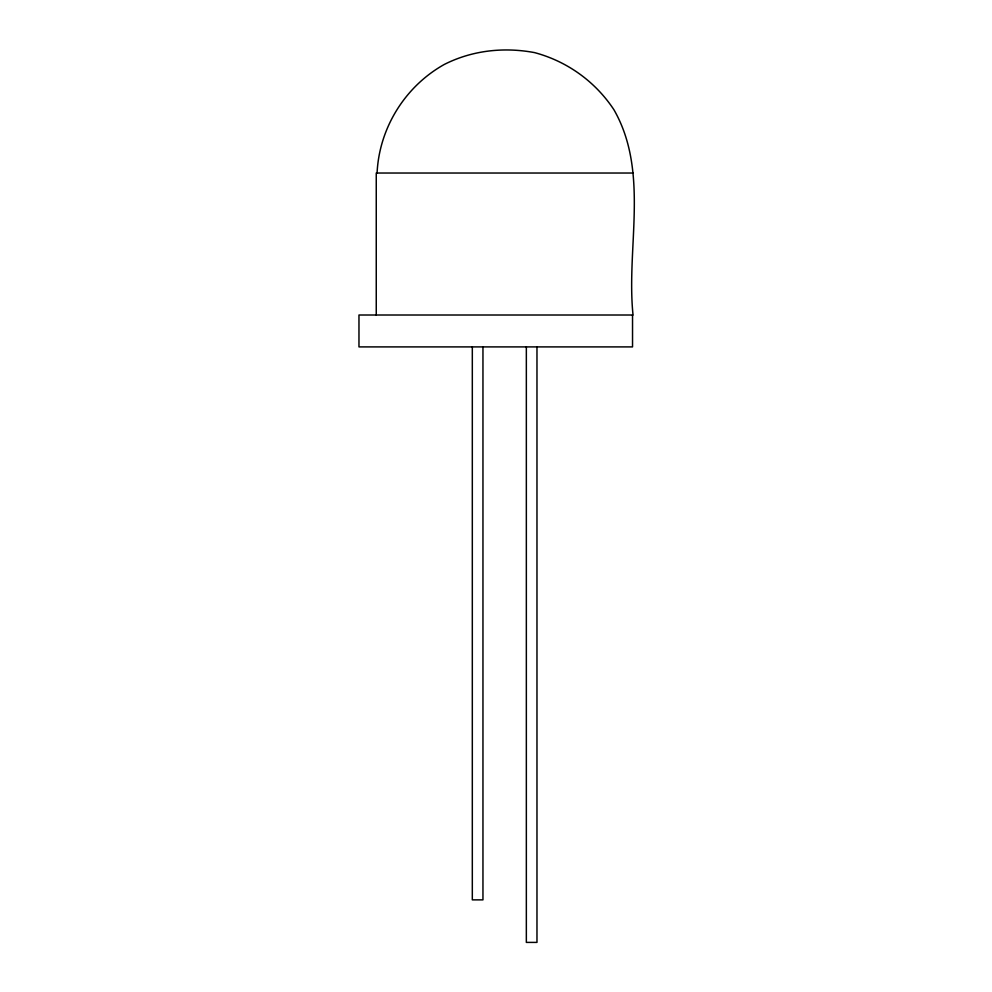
<?xml version="1.0" encoding="UTF-8"?>
<svg xmlns="http://www.w3.org/2000/svg" width="992" height="992" viewBox="0 0 992 992"><rect width="100%" height="100%" fill="white"/><g stroke="black" fill="none" stroke-linecap="round" stroke-linejoin="round"><path stroke-width="1.49" d="M377.084 173.03C379.167 128.092 405.046 86.378 444.304 64.443C472.229 50.307 503.886 46.884 534.514 52.601C567.114 61.293 595.349 81.592 613.936 109.752C649.624 172.075 626.076 247.343 633.032 315.01L358.968 315.01L358.968 346.902L632.536 346.902L632.536 315.01M633.032 173.03L376.253 173.03L376.253 315.01M536.97 346.902L536.97 942.4L526.343 942.4L526.343 346.902M482.955 346.902L482.955 899.868L472.316 899.868L472.316 346.902"/></g></svg>
